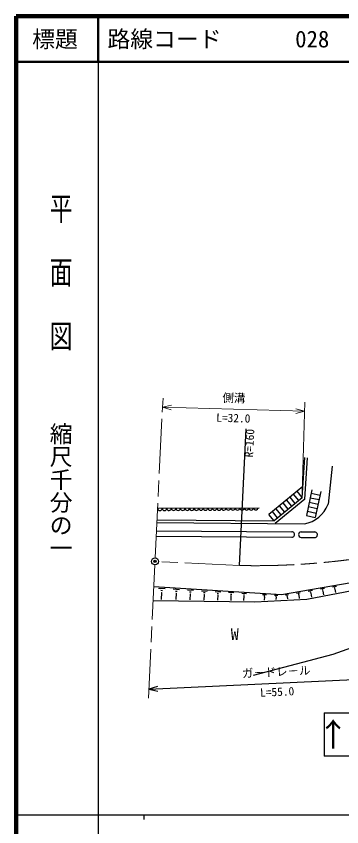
# Model space of a CAD drawing. Units: millimetres, scale not verified. Extents: x 40000 to 680000, y 20000 to 380000.
# Drawn here: x 40000 to 111361, y 202409 to 380000 of the extents above; entities that cross this region are included whole.
import ezdxf
from ezdxf.enums import TextEntityAlignment as Align

# ---------------------------------------------------------------- set-up
doc = ezdxf.new("R2010")
doc.units = ezdxf.units.MM
doc.header["$LTSCALE"] = 1000
doc.header["$PDMODE"] = 32
doc.header["$PDSIZE"] = 500
doc.linetypes.add('CHAIN', pattern=[18.5, 12, -1.5, 3.5, -1.5])
for name, color, linetype, lineweight in [('M-BGD', 7, 'Continuous', 25), ('M-BMK', 2, 'CHAIN', 13), ('M-BMK-SRVR', 3, 'Continuous', 25), ('M-STR-HTXT', 7, 'Continuous', 13), ('M-STR-STRC', 7, 'Continuous', 25), ('M-TTL', 2, 'Continuous', 140), ('M-TTL-BAND', 7, 'Continuous', 25), ('M-TTL-LINE', 7, 'Continuous', 50)]:
    doc.layers.add(name, color=color, linetype=linetype, lineweight=lineweight)
doc.layers.add('M-OTRS', color=6, linetype='Continuous')
doc.layers.add('M-TTL-TXT', color=7, linetype='Continuous')
doc.styles.add('@ＭＳ ゴシック', font='')
doc.styles.add('ＭＳ ゴシック', font='')
doc.styles.get('@ＭＳ ゴシック').set_extended_font_data('@MS Gothic')
doc.styles.get('ＭＳ ゴシック').set_extended_font_data('MS Gothic')

msp = doc.modelspace()

# ---------------------------------------------------------------- linework, layer by layer
at = {"layer": 'M-BGD'}
for p, q in [((88912, 259655), (90369, 289620)), ((102672, 274500), (103235, 283287)), ((103254, 274201), (103834, 283249)), ((109252, 281388), (108339, 273058)), ((102830, 276954), (95381, 270860)), ((101939, 273900), (100799, 275293)), ((102677, 274576), (101573, 275926)), ((104820, 276269), (103604, 270594)), ((104651, 275483), (106607, 275063)), ((106776, 275850), (105559, 270174)), ((102672, 274500), (96521, 269467)), ((103254, 274201), (96733, 268865)), ((100391, 272633), (99251, 274026)), ((101165, 273267), (100025, 274660)), ((104232, 273527), (106188, 273108)), ((104442, 274505), (106397, 274086)), ((71000, 272187), (93264, 272322)), ((98069, 270734), (96929, 272127)), ((98843, 271367), (97703, 272760)), ((99617, 272000), (98477, 273393)), ((104023, 272549), (105978, 272130)), ((96521, 269467), (95381, 270860)), ((97295, 270100), (96155, 271493)), ((103604, 270594), (105559, 270174)), ((103813, 271571), (105769, 271152)), ((70848, 269066), (103155, 268816)), ((70877, 269666), (96521, 269467)), ((70712, 267267), (100430, 267037)), ((102480, 267021), (105425, 266998)), ((70702, 266067), (100420, 265837)), ((102471, 265821), (105416, 265798)), ((98122, 253324), (124144, 257721)), ((103709, 252303), (122944, 255965)), ((70165, 255023), (98122, 253324)), ((71169, 254711), (72660, 254621)), ((71701, 254230), (72074, 254208)), ((74390, 254516), (75806, 254430)), ((74895, 254059), (75249, 254037)), ((77536, 254325), (78879, 254243)), ((80610, 254138), (81882, 254061)), ((104013, 254066), (104962, 254226)), ((106682, 254517), (107604, 254673)), ((107075, 254299), (107305, 254338)), ((107208, 254037), (107265, 254047)), ((107236, 254042), (107369, 253255)), ((109324, 254963), (110218, 255114)), ((109705, 254752), (109929, 254790)), ((109834, 254498), (109890, 254507)), ((109862, 254502), (109989, 253753)), ((71860, 253772), (71766, 252218)), ((71814, 253774), (71907, 253769)), ((75046, 253623), (74958, 252172)), ((75002, 253626), (75090, 253620)), ((78015, 253891), (78351, 253871)), ((78159, 253478), (78077, 252128)), ((78117, 253480), (78201, 253475)), ((81064, 253727), (81382, 253708)), ((81200, 253336), (81124, 252084)), ((81160, 253338), (81240, 253334)), ((83614, 253955), (84817, 253882)), ((84043, 253567), (84344, 253549)), ((84172, 253197), (84101, 252041)), ((84134, 253200), (84209, 253195)), ((86549, 253777), (87684, 253708)), ((86954, 253411), (87238, 253394)), ((87075, 253062), (87011, 252000)), ((87040, 253064), (87111, 253060)), ((89417, 253603), (90485, 253538)), ((89798, 253258), (90065, 253242)), ((89912, 252930), (89853, 251959)), ((89879, 252932), (89945, 252928)), ((92321, 251674), (103709, 252303)), ((93966, 253326), (94874, 253271)), ((94290, 253033), (94517, 253019)), ((94387, 252754), (94343, 252034)), ((94359, 252756), (94415, 252752)), ((96595, 253167), (97350, 253121)), ((96864, 252923), (97053, 252912)), ((96945, 252691), (96914, 252176)), ((96921, 252692), (96968, 252689)), ((98972, 253214), (99676, 253333)), ((99271, 253048), (99447, 253077)), ((99373, 252848), (99417, 252855)), ((99395, 252851), (99485, 252319)), ((101421, 253628), (102263, 253770)), ((101780, 253429), (101990, 253464)), ((101901, 253190), (101954, 253198)), ((101928, 253194), (102052, 252461)), ((104417, 253841), (104654, 253881)), ((104554, 253572), (104613, 253582)), ((104583, 253577), (104723, 252751)), ((70018, 251994), (92321, 251674)), ((119076, 243644), (109403, 240145)), ((109403, 240145), (91908, 235566))]:
    msp.add_line(p, q, dxfattribs=at)
for centre, radius, start, end in [((71500, 272190), 500, 180.34863, 0.34863), ((72500, 272196), 500, 180.34863, 0.34863), ((73500, 272202), 500, 180.34863, 0.34863), ((74500, 272208), 500, 180.34863, 0.34863), ((75500, 272214), 500, 180.34863, 0.34863), ((76500, 272220), 500, 180.34863, 0.34863), ((77500, 272227), 500, 180.34863, 0.34863), ((78500, 272233), 500, 180.34863, 0.34863), ((79500, 272239), 500, 180.34863, 0.34863), ((80500, 272245), 500, 180.34863, 0.34863), ((81500, 272251), 500, 180.34863, 0.34863), ((82500, 272257), 500, 180.34863, 0.34863), ((83500, 272263), 500, 180.34863, 0.34863), ((84500, 272269), 500, 180.34863, 0.34863), ((85500, 272275), 500, 180.34863, 0.34863), ((86500, 272281), 500, 180.34863, 0.34863), ((87500, 272287), 500, 180.34863, 0.34863), ((88499, 272293), 500, 180.34863, 0.34863), ((89499, 272300), 500, 180.34863, 0.34863), ((90499, 272306), 500, 180.34863, 0.34863), ((91499, 272312), 500, 180.34863, 0.34863), ((92499, 272318), 500, 180.34863, 0.34863), ((102072, 275429), 6701, 279.30019, 339.2787), ((100425, 266437), 600, 269.5558, 89.5558), ((102475, 266421), 600, 89.5558, 269.5558), ((105420, 266398), 600, 269.5558, 89.5558)]:
    msp.add_arc(centre, radius, start, end, dxfattribs=at)
at = {"layer": 'M-BMK'}
for p, q in [((70471, 261303), (72174, 296329)), ((70398, 259805), (68977, 230589)), ((88912, 259655), (71183, 260517))]:
    msp.add_line(p, q, dxfattribs=at)
msp.add_arc((92443, 419616), 160000, 268.73564, 284.6709, dxfattribs=at)
at = {"layer": 'M-BMK-SRVR'}
msp.add_circle((70434, 260554), 750, dxfattribs=at)
msp.add_point((70434, 260554), dxfattribs=at)
at = {"layer": 'M-OTRS'}
msp.add_point((70434, 260554), dxfattribs=at)
at = {"layer": 'M-STR-HTXT'}
for p, q in [((102706, 275576), (103273, 295441)), ((74023, 294794), (72077, 294331)), ((72077, 294331), (103216, 293442)), ((72077, 294331), (73993, 293759)), ((101270, 292979), (103216, 293442)), ((103216, 293442), (101300, 294014))]:
    msp.add_line(p, q, dxfattribs=at)
at = {"layer": 'M-STR-STRC'}
for p, q in [((69072, 232549), (125128, 235226)), ((70977, 233159), (69072, 232549)), ((69072, 232549), (71027, 232124)), ((107464, 227394), (122464, 227394)), ((107464, 227394), (107464, 217894)), ((122464, 217894), (107464, 217894))]:
    msp.add_line(p, q, dxfattribs=at)
at = {"layer": 'M-TTL'}
for p, q in [((40000, 380000), (40000, 20000)), ((680000, 380000), (40000, 380000))]:
    msp.add_line(p, q, dxfattribs=at)
at = {"layer": 'M-TTL-BAND'}
for p, q in [((58000, 370000), (58000, 20000)), ((40000, 205000), (579000, 205000)), ((68000, 205000), (68000, 204000))]:
    msp.add_line(p, q, dxfattribs=at)
at = {"layer": 'M-TTL-LINE'}
for p, q in [((58000, 380000), (58000, 370000)), ((40000, 370000), (680000, 370000))]:
    msp.add_line(p, q, dxfattribs=at)

# ---------------------------------------------------------------- texts
at = {"layer": 'M-BGD', "style": 'ＭＳ ゴシック'}
msp.add_text('R=160', height=1833, rotation=87.216, dxfattribs=at).set_placement((90369, 289620), align=Align.TOP_RIGHT)
msp.add_text('W', height=2566, dxfattribs=at).set_placement((87903, 244620), align=Align.MIDDLE_CENTER)
at = {"layer": 'M-STR-HTXT', "style": 'ＭＳ ゴシック'}
msp.add_text('側溝', height=1833, rotation=358.363, dxfattribs=at).set_placement((87675, 294886), align=Align.BOTTOM_CENTER)
at = {"layer": 'M-STR-HTXT', "style": '@ＭＳ ゴシック'}
msp.add_text('L=32.0', height=1833, rotation=358.363, dxfattribs=at).set_placement((87618, 292887), align=Align.TOP_CENTER)
at = {"layer": 'M-STR-STRC', "style": 'ＭＳ ゴシック'}
msp.add_text('ガ－ドレ－ル', height=1833, rotation=2.734, dxfattribs=at).set_placement((97052, 234887), align=Align.BOTTOM_CENTER)
at = {"layer": 'M-STR-STRC', "style": '@ＭＳ ゴシック'}
msp.add_text('L=55.0', height=1833, rotation=2.734, dxfattribs=at).set_placement((97148, 232889), align=Align.TOP_CENTER)
at = {"layer": 'M-STR-STRC', "style": 'ＭＳ ゴシック'}
msp.add_text('↑', height=5132, dxfattribs=at).set_placement((109464, 222644), align=Align.MIDDLE_CENTER)
at = {"layer": 'M-TTL-BAND', "style": '@ＭＳ ゴシック', "width": 1.4}
msp.add_text('平  面  図', height=3666, rotation=270, dxfattribs=at).set_placement((49777, 306475), align=Align.MIDDLE_RIGHT)
at = {"layer": 'M-TTL-BAND', "style": '@ＭＳ ゴシック'}
msp.add_text('縮尺千分の一', height=3666, rotation=270, dxfattribs=at).set_placement((49777, 261030), align=Align.MIDDLE_RIGHT)
at = {"layer": 'M-TTL-TXT', "style": 'ＭＳ ゴシック'}
msp.add_text('標題', height=3666, dxfattribs=at).set_placement((48500, 375000), align=Align.MIDDLE_CENTER)
for s, p in [('路線コード', (60000, 375000)), ('028', (101142, 375000))]:
    msp.add_text(s, height=3666, dxfattribs=at).set_placement(p, align=Align.MIDDLE_LEFT)

doc.saveas('drawing.dxf')
